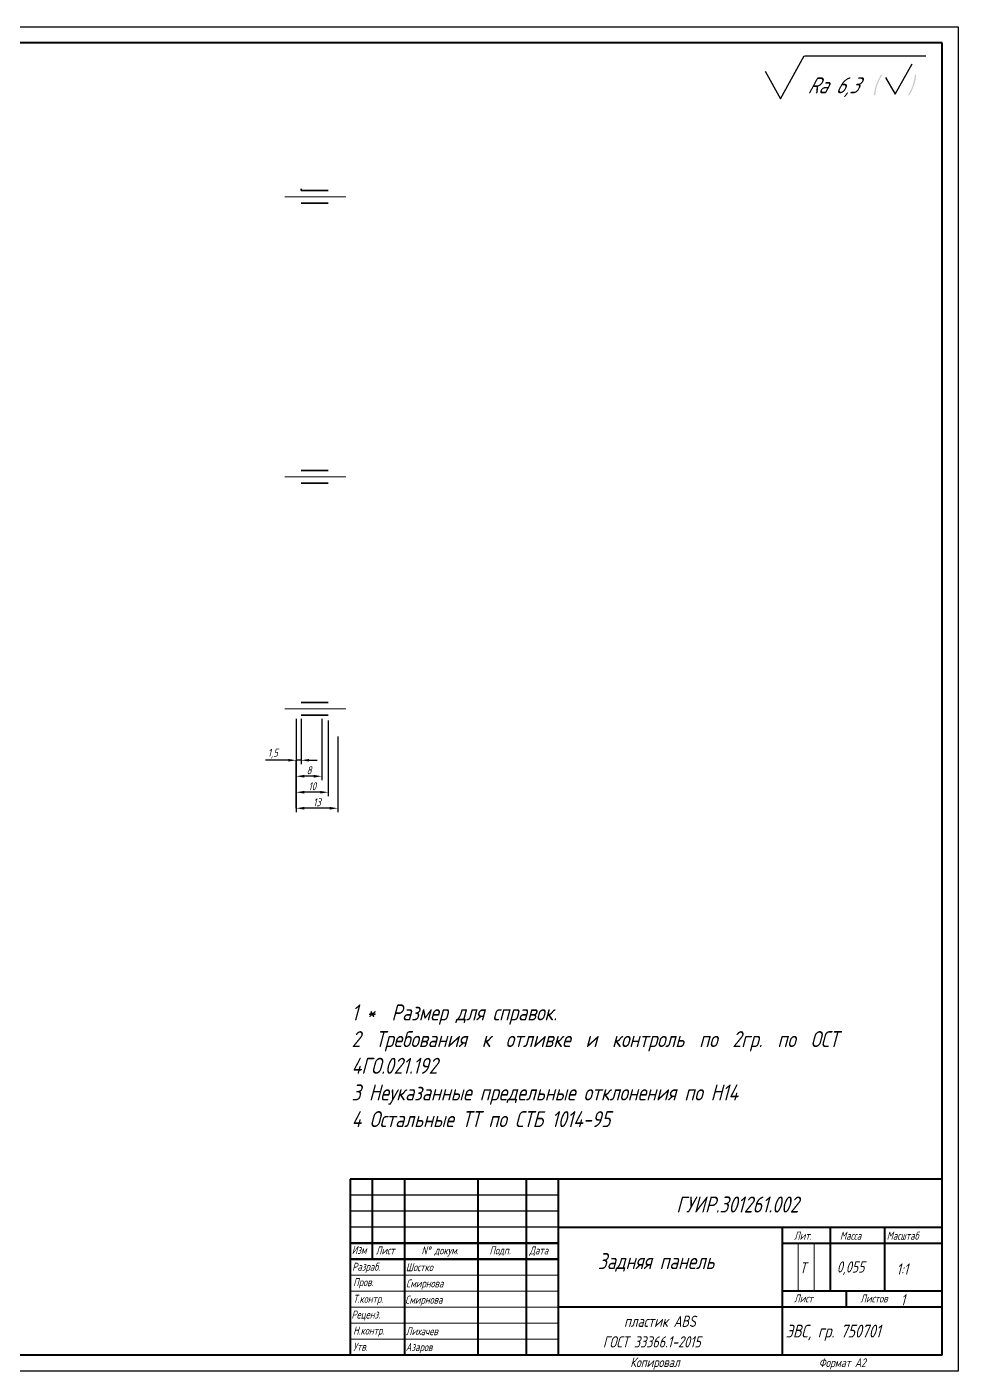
# Paper-space layout 'А2' of a CAD drawing. Header units: millimetres. Extents: x -3 to 594, y 0 to 420.
# Drawn here: x 303 to 594, y 0 to 420 of the extents above; entities that cross this region are included whole.
import ezdxf

# ---------------------------------------------------------------- set-up
doc = ezdxf.new("R2010")
doc.units = ezdxf.units.MM
doc.linetypes.add('CENTER2', pattern=[28.575, 19.05, -3.175, 3.175, -3.175])
for name, color, linetype in [('KONTUR', 7, 'Continuous'), ('PDF _Геометрия', 7, 'Continuous'), ('PDF _Сплошная заливка', 7, 'Continuous')]:
    doc.layers.add(name, color=color, linetype=linetype)
for name, color, linetype, lineweight in [('MD_Видимые тонкие', 7, 'Continuous', 35), ('ОСИ', 1, 'CENTER2', 20), ('Основная', 7, 'Continuous', 40), ('текст', 7, 'Continuous', 30), ('тонкая', 7, 'Continuous', 20)]:
    doc.layers.add(name, color=color, linetype=linetype, lineweight=lineweight)
doc.styles.add('GOST type A0', font='', dxfattribs={"oblique": 15, "height": 3.5})
doc.styles.get("Standard").update_dxf_attribs({"font": '', "oblique": 15})
doc.styles.add('стиль рамки', font='romans.shx', dxfattribs={"width": 0.75, "oblique": 15, "height": 3.5})
doc.styles.get('GOST type A0').set_extended_font_data('GOST type A')
doc.styles.get('Standard').set_extended_font_data('GOST type A')
doc.dimstyles.new('ISO-25', dxfattribs={"dimtxt": 2.5, "dimasz": 2.5, "dimexe": 1.25, "dimexo": 0.625, "dimtad": 1, "dimtxsty": 'Standard', "dimcen": 2.5, "dimadec": 0, "dimazin": 0, "dimtfac": 1, "dimtmove": 0, "dimatfit": 3, "dimfxl": 1, "dimarcsym": 0})

# ---------------------------------------------------------------- blocks, each defined once
blk = doc.blocks.new('*D72')
at = {"layer": 'Defpoints', "color": 0, "transparency": 16777216}
for p in [(387.17, 204.4), (388.67, 204.4), (387.17, 190.86)]:
    blk.add_point(p, dxfattribs=at)
at = {"layer": 'MD_Видимые тонкие', "color": 0, "lineweight": -2, "transparency": 16777216}
for p, q in [((387.17, 203.78), (387.17, 189.61)), ((388.67, 203.78), (388.67, 189.61)), ((384.67, 190.86), (377.57, 190.86)), ((388.67, 190.86), (387.17, 190.86)), ((391.17, 190.86), (393.67, 190.86))]:
    blk.add_line(p, q, dxfattribs=at)
at = {"layer": 'MD_Видимые тонкие', "color": 0, "transparency": 16777216}
for points in [[(384.67, 191.28), (384.67, 190.45), (387.17, 190.86)], [(391.17, 191.28), (391.17, 190.45), (388.67, 190.86)]]:
    blk.add_solid(points, dxfattribs=at)
at = {"layer": 'MD_Видимые тонкие', "color": 0, "transparency": 16777216, "insert": (379.87, 192.93), "char_height": 2.5, "attachment_point": 5}
blk.add_mtext('1,5', dxfattribs=at)
blk = doc.blocks.new('*D73')
at = {"layer": 'Defpoints', "color": 0, "transparency": 16777216}
for p in [(387.17, 204.4), (395.17, 204.4), (387.17, 185.86)]:
    blk.add_point(p, dxfattribs=at)
at = {"layer": 'MD_Видимые тонкие', "color": 0, "lineweight": -2, "transparency": 16777216}
for p, q in [((387.17, 203.78), (387.17, 184.61)), ((395.17, 203.78), (395.17, 184.61)), ((392.67, 185.86), (389.67, 185.86))]:
    blk.add_line(p, q, dxfattribs=at)
at = {"layer": 'MD_Видимые тонкие', "color": 0, "transparency": 16777216}
for points in [[(389.67, 186.28), (389.67, 185.45), (387.17, 185.86)], [(392.67, 186.28), (392.67, 185.45), (395.17, 185.86)]]:
    blk.add_solid(points, dxfattribs=at)
at = {"layer": 'MD_Видимые тонкие', "color": 0, "transparency": 16777216, "insert": (391.17, 187.74), "char_height": 2.5, "attachment_point": 5}
blk.add_mtext('8', dxfattribs=at)
blk = doc.blocks.new('*D74')
at = {"layer": 'Defpoints', "color": 0, "transparency": 16777216}
for p in [(387.17, 203.9), (397.17, 203.9), (387.17, 180.86)]:
    blk.add_point(p, dxfattribs=at)
at = {"layer": 'MD_Видимые тонкие', "color": 0, "lineweight": -2, "transparency": 16777216}
for p, q in [((387.17, 203.28), (387.17, 179.61)), ((397.17, 203.28), (397.17, 179.61)), ((394.67, 180.86), (389.67, 180.86))]:
    blk.add_line(p, q, dxfattribs=at)
at = {"layer": 'MD_Видимые тонкие', "color": 0, "transparency": 16777216}
for points in [[(389.67, 181.28), (389.67, 180.45), (387.17, 180.86)], [(394.67, 181.28), (394.67, 180.45), (397.17, 180.86)]]:
    blk.add_solid(points, dxfattribs=at)
at = {"layer": 'MD_Видимые тонкие', "color": 0, "transparency": 16777216, "insert": (392.17, 182.74), "char_height": 2.5, "attachment_point": 5}
blk.add_mtext('10', dxfattribs=at)
blk = doc.blocks.new('*D75')
at = {"layer": 'Defpoints', "color": 0, "transparency": 16777216}
for p in [(387.17, 198.9), (400.17, 198.9), (387.17, 175.86)]:
    blk.add_point(p, dxfattribs=at)
at = {"layer": 'MD_Видимые тонкие', "color": 0, "lineweight": -2, "transparency": 16777216}
for p, q in [((387.17, 198.28), (387.17, 174.61)), ((400.17, 198.28), (400.17, 174.61)), ((397.67, 175.86), (389.67, 175.86))]:
    blk.add_line(p, q, dxfattribs=at)
at = {"layer": 'MD_Видимые тонкие', "color": 0, "transparency": 16777216}
for points in [[(389.67, 176.28), (389.67, 175.45), (387.17, 175.86)], [(397.67, 176.28), (397.67, 175.45), (400.17, 175.86)]]:
    blk.add_solid(points, dxfattribs=at)
at = {"layer": 'MD_Видимые тонкие', "color": 0, "transparency": 16777216, "insert": (393.67, 177.74), "char_height": 2.5, "attachment_point": 5}
blk.add_mtext('13', dxfattribs=at)

psp = doc.layouts.new('А2')

# ---------------------------------------------------------------- hatches: boundary and pattern name
at = {"layer": 'PDF _Сплошная заливка', "lineweight": -2, "transparency": 33554559}
for points in [[(570.159, 405.051), (570.184, 405.026), (570.209, 405.002), (570.209, 404.953), (570.209, 404.879), (570.184, 404.855), (570.184, 404.83), (570.159, 404.806), (570.135, 404.757), (570.086, 404.683), (570.012, 404.561), (569.939, 404.414), (569.865, 404.266), (569.767, 404.07), (569.645, 403.874), (569.547, 403.654), (569.424, 403.408), (569.302, 403.163), (569.204, 402.894), (568.959, 402.379), (568.861, 402.109), (568.763, 401.815), (568.763, 401.79), (568.738, 401.741), (568.714, 401.668), (568.689, 401.57), (568.64, 401.447), (568.591, 401.275), (568.542, 401.104), (568.493, 400.908), (568.444, 400.687), (568.395, 400.466), (568.346, 400.197), (568.297, 399.952), (568.248, 399.682), (568.199, 399.388), (568.15, 398.824), (568.15, 398.824), (568.125, 398.824), (568.125, 398.775), (568.125, 398.75), (568.101, 398.726), (568.052, 398.677), (568.027, 398.628), (567.978, 398.603), (567.929, 398.579), (567.856, 398.579), (567.831, 398.579), (567.782, 398.603), (567.758, 398.603), (567.733, 398.628), (567.709, 398.677), (567.709, 398.726), (567.709, 398.726), (567.709, 398.75), (567.709, 398.775), (567.709, 398.824), (567.709, 398.897), (567.733, 399.02), (567.733, 399.143), (567.758, 399.314), (567.758, 399.339), (567.782, 399.363), (567.782, 399.437), (567.782, 399.535), (567.807, 399.633), (567.831, 399.78), (567.856, 399.927), (567.905, 400.099), (567.929, 400.27), (567.978, 400.466), (568.027, 400.687), (568.076, 400.908), (568.199, 401.349), (568.346, 401.839), (568.37, 401.839), (568.37, 401.888), (568.395, 401.962), (568.419, 402.06), (568.468, 402.158), (568.517, 402.305), (568.591, 402.452), (568.665, 402.624), (568.738, 402.795), (568.812, 402.992), (568.91, 403.212), (569.008, 403.433), (569.228, 403.874), (569.473, 404.34), (569.473, 404.34), (569.498, 404.365), (569.522, 404.414), (569.571, 404.487), (569.596, 404.585), (569.669, 404.683), (569.743, 404.806), (569.816, 404.928), (569.841, 404.953), (569.841, 404.953), (569.89, 405.002), (569.963, 405.051), (570.012, 405.075), (570.061, 405.075), (570.086, 405.075)], [(580.796, 405.051), (580.845, 405.026), (580.845, 405.026), (580.87, 404.977), (580.87, 404.928), (580.87, 404.904), (580.87, 404.879), (580.87, 404.83), (580.87, 404.757), (580.845, 404.634), (580.845, 404.512), (580.821, 404.34), (580.821, 404.315), (580.821, 404.291), (580.796, 404.217), (580.796, 404.119), (580.772, 404.021), (580.772, 403.874), (580.723, 403.727), (580.698, 403.555), (580.674, 403.384), (580.625, 403.163), (580.576, 402.967), (580.527, 402.746), (580.404, 402.281), (580.232, 401.815), (580.232, 401.815), (580.232, 401.766), (580.183, 401.692), (580.159, 401.594), (580.11, 401.472), (580.061, 401.349), (580.012, 401.202), (579.938, 401.03), (579.865, 400.859), (579.791, 400.638), (579.693, 400.442), (579.595, 400.221), (579.375, 399.78), (579.105, 399.314), (579.105, 399.314), (579.105, 399.265), (579.081, 399.216), (579.031, 399.167), (578.982, 399.069), (578.909, 398.971), (578.86, 398.848), (578.762, 398.726), (578.762, 398.726), (578.737, 398.701), (578.688, 398.652), (578.615, 398.603), (578.566, 398.579), (578.517, 398.579), (578.492, 398.579), (578.419, 398.603), (578.394, 398.628), (578.37, 398.652), (578.37, 398.701), (578.37, 398.775), (578.37, 398.775), (578.394, 398.775), (578.419, 398.824), (578.419, 398.848), (578.443, 398.897), (578.492, 398.996), (578.566, 399.094), (578.639, 399.241), (578.737, 399.388), (578.835, 399.559), (578.933, 399.78), (579.056, 400.001), (579.154, 400.246), (579.277, 400.491), (579.399, 400.736), (579.62, 401.275), (579.742, 401.545), (579.816, 401.815), (579.84, 401.839), (579.84, 401.888), (579.865, 401.962), (579.914, 402.06), (579.938, 402.207), (579.987, 402.379), (580.036, 402.55), (580.085, 402.746), (580.134, 402.967), (580.208, 403.188), (580.257, 403.433), (580.306, 403.703), (580.355, 403.972), (580.404, 404.242), (580.453, 404.83), (580.453, 404.83), (580.453, 404.855), (580.453, 404.879), (580.453, 404.904), (580.478, 404.904), (580.502, 404.953), (580.527, 404.977), (580.551, 405.026), (580.6, 405.051), (580.674, 405.075), (580.747, 405.075), (580.772, 405.075)]]:
    psp.add_hatch(color=256, dxfattribs=at).paths.add_polyline_path(points)

# ---------------------------------------------------------------- linework, layer by layer
for p, q in [((469, 55), (404, 55)), ((469, 50), (404, 50)), ((469, 45), (404, 45)), ((539, 5), (539, 5))]:
    psp.add_line(p, q)
at = {"lineweight": 50}
for p, q in [((469, 40), (404, 40)), ((469, 35), (404, 35))]:
    psp.add_line(p, q, dxfattribs=at)
at = {"layer": 'KONTUR'}
for p, q in [((-3, 420), (594, 420)), ((594, 420), (594, 0)), ((594, 0), (-3, 0))]:
    psp.add_line(p, q, dxfattribs=at)
at = {"layer": 'MD_Видимые тонкие'}
for p, q in [((388.668, 369.4), (388.668, 368.9)), ((388.668, 368.9), (397.168, 368.9)), ((388.668, 364.9), (397.168, 364.9)), ((388.668, 281.4), (397.168, 281.4)), ((388.668, 277.4), (397.168, 277.4)), ((388.668, 208.9), (397.168, 208.9)), ((388.668, 204.9), (397.168, 204.9)), ((387.168, 190.864), (387.168, 185.864)), ((387.168, 185.864), (387.168, 180.864)), ((387.168, 180.864), (387.168, 175.864))]:
    psp.add_line(p, q, dxfattribs=at)
at = {"layer": 'PDF _Геометрия', "lineweight": -2}
for points in [[(533.713, 406.175), (538.538, 397.489), (545.871, 411.001)], [(545.967, 411.001), (583.909, 411.001)], [(571.288, 404.2), (574.28, 398.988), (579.683, 408.446)]]:
    psp.add_lwpolyline(points, dxfattribs=at)
at = {"layer": 'ОСИ'}
for p, q in [((402.668, 366.9), (382.668, 366.9)), ((402.668, 279.4), (382.668, 279.4)), ((402.668, 206.9), (382.668, 206.9))]:
    psp.add_line(p, q, dxfattribs=at)
at = {"layer": 'Основная'}
for p, q in [((589, 415), (17, 415)), ((589, 5), (589, 415)), ((404, 60), (404, 5)), ((589, 60), (404, 60)), ((411, 35), (411, 60)), ((421, 60), (421, 5)), ((444, 5), (444, 60)), ((459, 60), (459, 5)), ((469, 60), (469, 5)), ((469, 45), (589, 45)), ((539, 45), (539, 5)), ((554, 45), (554, 25)), ((571, 45), (571, 25)), ((539, 40), (589, 40)), ((589, 25), (539, 25)), ((559, 25), (559, 20)), ((589, 20), (469, 20)), ((589, 5), (5, 5))]:
    psp.add_line(p, q, dxfattribs=at)
at = {"layer": 'тонкая'}
for p, q in [((543.988, 39.791), (543.988, 25)), ((549.066, 39.791), (549.066, 25)), ((404, 30), (469, 30)), ((469, 25), (404, 25)), ((469, 20), (404, 20))]:
    psp.add_line(p, q, dxfattribs=at)
for points in [[(404, 15), (469, 15)], [(404, 10), (469, 10)]]:
    psp.add_lwpolyline(points, dxfattribs=at)

# ---------------------------------------------------------------- texts
at = {"char_height": 5, "attachment_point": 1}
for s, insert in [('{\\fGOST type A|b0|i1|c204|p34;Ra 6,3}', (546.898, 404.238)), ('ГУИР.301261.002', (505.923, 54.554))]:
    psp.add_mtext_dynamic_manual_height_columns(s, width=110.0691, gutter_width=12.5, heights=[0], dxfattribs=dict(at, insert=insert))
at = {"layer": 'текст', "style": 'стиль рамки', "oblique": 15, "width": 0.75}
for s, height, p in [('Лит.', 2.5, (542.718, 41.065)), ('Масса', 2.5, (557.092, 41.065)), ('Масштаб', 2.5, (571.685, 41.065)), ('Изм', 2.5, (404.545, 36.612)), ('Лист', 2.5, (412.021, 36.462)), ('N%%d докум. ', 2.5, (426.305, 36.462)), ('Подп.', 2.5, (447.557, 36.462)), ('Дата', 2.5, (460.008, 36.462)), ('Разраб.', 2.5, (404.661, 31.361)), ('Шостко', 2.5, (421.427, 31.215)), ('Задняя панель', 5, (481.463, 31.874)), ('Т', 3.5, (544.509, 30.5)), ('0,055', 3.5, (556.079, 30.791)), ('1:1', 3.5, (574.749, 30.141)), ('Пров.', 2.5, (404.962, 26.529)), ('Смирнова', 2.5, (421.497, 26.149)), ('Т.контр.', 2.5, (404.962, 21.334)), ('Смирнова', 2.5, (421.214, 21.064)), ('Лист', 2.5, (542.718, 21.451)), ('Листов', 2.5, (563.442, 21.451)), ('1', 3.5, (576.057, 20.541)), ('Реценз.', 2.5, (404.434, 16.418)), ('пластик ABS', 3.5, (489.598, 13.817)), ('Н.контр.', 2.5, (404.962, 11.412)), ('Лихачев', 2.5, (421.415, 11.229)), ('ЭВС, гр. 750701', 4, (540.135, 10.509)), ('Утв.', 2.5, (404.962, 6.392)), ('Азаров', 2.5, (421.415, 6.276)), ('ГОСТ 33366.1-2015', 3.5, (482.997, 7.386)), ('Копировал', 3, (491.536, 1.25)), ('Формат А2', 2.75, (550.464, 1.25))]:
    psp.add_text(s, height=height, dxfattribs=at).set_placement(p)
at = {"layer": 'тонкая', "insert": (404.486, 114.565), "char_height": 5, "width": 157.08158, "attachment_point": 1, "style": 'GOST type A0'}
psp.add_mtext('\\pxqj,t1;1 *  Размер для справок.\\P\\pr1.09015;2 Требования к отливке и контроль по 2гр. по ОСТ 4ГО.021.192\\P3 Неуказанные предельные отклонения по H14\\P4 Остальные ТТ по СТБ 1014-95', dxfattribs=at)

# ---------------------------------------------------------------- dimensions: what is measured, and where the dimension line sits
at = {"layer": 'MD_Видимые тонкие'}
for base, p1, p2, picture, middle in [((387.168, 190.864), (388.668, 204.4), (387.168, 204.4), '*D72', (379.869, 192.927)), ((387.168, 185.864), (395.168, 204.4), (387.168, 204.4), '*D73', (391.168, 187.739)), ((387.168, 180.864), (397.168, 203.9), (387.168, 203.9), '*D74', (392.168, 182.739)), ((387.168, 175.864), (400.168, 198.9), (387.168, 198.9), '*D75', (393.668, 177.739))]:
    dim = psp.add_linear_dim(base=base, p1=p1, p2=p2, dimstyle='ISO-25', override={"dimlfac": -1}, dxfattribs=at)
    dim.commit()
    dim.dimension.update_dxf_attribs({"geometry": picture, "text_midpoint": middle})

doc.saveas('drawing.dxf')
